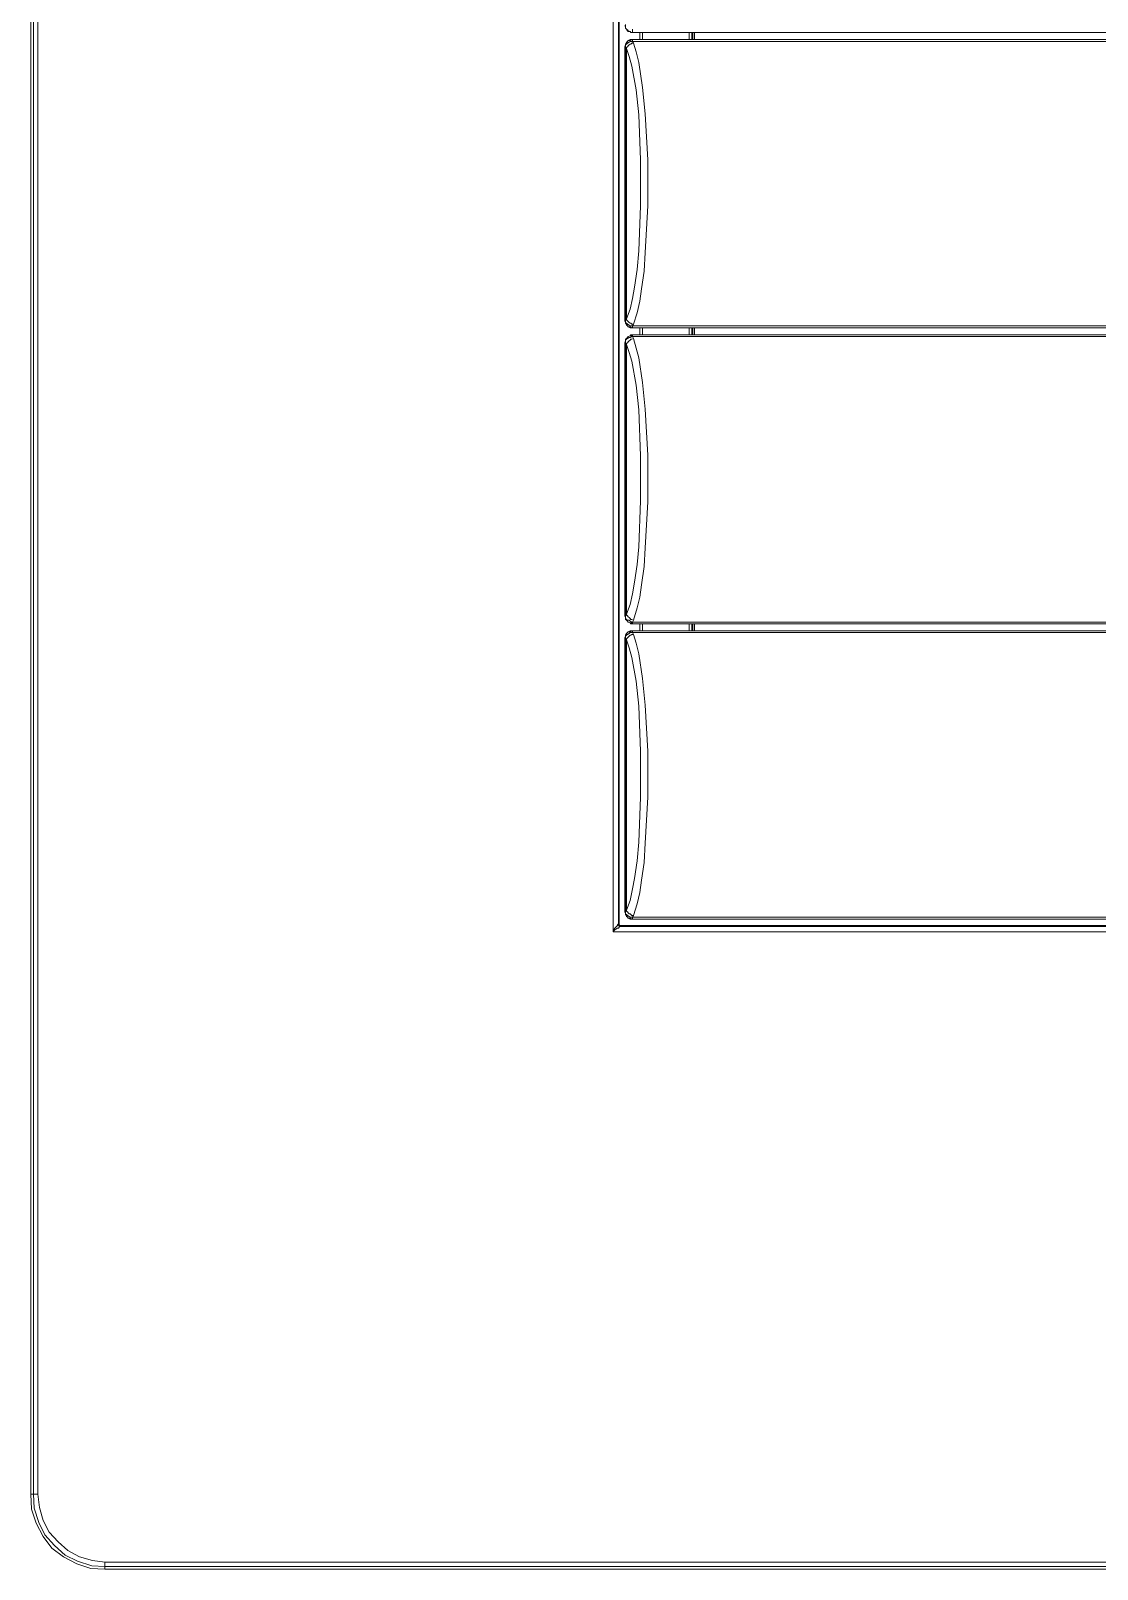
# Model space of a CAD drawing. Header units: centimetres. Extents: x -12.5 to 12.5, y -6.1 to 6.1.
# Drawn here: x -2.24 to 2.02, y -6.13 to 0.01 of the extents above; entities that cross this region are included whole.
import ezdxf

# ---------------------------------------------------------------- set-up
doc = ezdxf.new("R2010")
doc.units = ezdxf.units.CM
doc.header["$MEASUREMENT"] = 0
doc.layers.add('Camada 1', color=7, linetype='Continuous')

msp = doc.modelspace()

# ---------------------------------------------------------------- linework, layer by layer
at = {"layer": 'Camada 1', "color": 251, "lineweight": 9}
for points in [[(-2.23525, 5.81417), (-2.23525, 5.81417), (-2.23525, -5.82844), (-2.23525, -5.82844)], [(-2.22466, -5.82844), (-2.22466, -5.82844), (-2.22466, 5.81417), (-2.22466, 5.81417)], [(-2.20702, 5.81417), (-2.20702, 5.81417), (-2.20702, -5.82844), (-2.20702, -5.82844)], [(0.09045, -3.5839), (0.09045, -3.5839), (0.09045, 3.56612), (0.09045, 3.56612)], [(0.11162, 3.53789), (0.11162, 3.53789), (0.11162, -3.55214), (0.11162, -3.55214)], [(0.11516, -3.54861), (0.11516, -3.54861), (0.11516, 3.53436), (0.11516, 3.53436)], [(3.88003, 0.00522), (3.88003, 0.00522), (0.16881, 0.00522), (0.16881, 0.00522)], [(0.16881, 0.00522), (0.16881, 0.00522), (0.16881, 0.00522), (0.16881, 0.00522)], [(0.16881, 0.00522), (0.16881, 0.00522), (3.88003, 0.00522), (3.88003, 0.00522)], [(0.19703, -0.02301), (0.19703, -0.02301), (0.19703, 0.00522), (0.19703, 0.00522)], [(0.20762, 0.00522), (0.20762, 0.00522), (0.20762, -0.02301), (0.20762, -0.02301)], [(0.20762, 0.00522), (0.20762, 0.00522), (0.20762, -0.02301), (0.20762, -0.02301)], [(0.39459, -0.02301), (0.39459, -0.02301), (0.39459, 0.00522), (0.39459, 0.00522)], [(0.40517, 0.00522), (0.40517, 0.00522), (0.40517, -0.02301), (0.40517, -0.02301)], [(0.4087, -0.02301), (0.4087, -0.02301), (0.4087, 0.00522), (0.4087, 0.00522)], [(0.41575, 0.00522), (0.41575, 0.00522), (0.41575, -0.02301), (0.41575, -0.02301)], [(0.14059, -0.05123), (0.14059, -0.05123), (0.13706, -0.05123), (0.13706, -0.05123)], [(0.13706, -0.05123), (0.13706, -0.05123), (0.13706, -1.14484), (0.13706, -1.14484)], [(0.14412, -0.05828), (0.14412, -0.05828), (0.14059, -0.05123), (0.14059, -0.05123)], [(0.14059, -0.05123), (0.14059, -0.05123), (0.14059, -0.05123), (0.14059, -0.05123)], [(0.14059, -1.14484), (0.14059, -1.14484), (0.14059, -0.05123), (0.14059, -0.05123)], [(0.14412, -0.05828), (0.14412, -0.05828), (0.14412, -1.13778), (0.14412, -1.13778)], [(0.16881, -0.02301), (0.16881, -0.02301), (3.88003, -0.02301), (3.88003, -0.02301)], [(0.16881, -0.02301), (0.16881, -0.02301), (0.16881, -0.02301), (0.16881, -0.02301)], [(0.16881, -0.02301), (0.16881, -0.02301), (0.16881, -0.02301), (0.16881, -0.02301)], [(3.88003, -0.02301), (3.88003, -0.02301), (0.16881, -0.02301), (0.16881, -0.02301)], [(0.16881, -0.03006), (0.16881, -0.03006), (0.17234, -0.03712), (0.17234, -0.03712)], [(3.88003, -0.03006), (3.88003, -0.03006), (0.16881, -0.03006), (0.16881, -0.03006)], [(0.13706, -1.14484), (0.13706, -1.14484), (0.14059, -1.14484), (0.14059, -1.14484)], [(0.14059, -1.14484), (0.14059, -1.14484), (0.14412, -1.13778), (0.14412, -1.13778)], [(0.14059, -1.14484), (0.14059, -1.14484), (0.14059, -1.14484), (0.14059, -1.14484)], [(0.17234, -1.15895), (0.17234, -1.15895), (0.16881, -1.16601), (0.16881, -1.16601)], [(0.16881, -1.16601), (0.16881, -1.16601), (3.88003, -1.16601), (3.88003, -1.16601)], [(3.88003, -1.17306), (3.88003, -1.17306), (0.16881, -1.17306), (0.16881, -1.17306)], [(0.16881, -1.17306), (0.16881, -1.17306), (0.16881, -1.17306), (0.16881, -1.17306)], [(0.16881, -1.17306), (0.16881, -1.17306), (3.88003, -1.17306), (3.88003, -1.17306)], [(0.16881, -1.17306), (0.16881, -1.17306), (0.16881, -1.17306), (0.16881, -1.17306)], [(0.16881, -1.20129), (0.16881, -1.20129), (3.88003, -1.20129), (3.88003, -1.20129)], [(0.16881, -1.20129), (0.16881, -1.20129), (0.16881, -1.20129), (0.16881, -1.20129)], [(0.16881, -1.20129), (0.16881, -1.20129), (0.16881, -1.20129), (0.16881, -1.20129)], [(3.88003, -1.20129), (3.88003, -1.20129), (0.16881, -1.20129), (0.16881, -1.20129)], [(0.16881, -1.20834), (0.16881, -1.20834), (0.17234, -1.2154), (0.17234, -1.2154)], [(3.88003, -1.20834), (3.88003, -1.20834), (0.16881, -1.20834), (0.16881, -1.20834)], [(0.19703, -1.20129), (0.19703, -1.20129), (0.19703, -1.17306), (0.19703, -1.17306)], [(0.20762, -1.17306), (0.20762, -1.17306), (0.20762, -1.20129), (0.20762, -1.20129)], [(0.20762, -1.17306), (0.20762, -1.17306), (0.20762, -1.20129), (0.20762, -1.20129)], [(0.39459, -1.20129), (0.39459, -1.20129), (0.39459, -1.17306), (0.39459, -1.17306)], [(0.40517, -1.17306), (0.40517, -1.17306), (0.40517, -1.20129), (0.40517, -1.20129)], [(0.4087, -1.20129), (0.4087, -1.20129), (0.4087, -1.17306), (0.4087, -1.17306)], [(0.41575, -1.17306), (0.41575, -1.17306), (0.41575, -1.20129), (0.41575, -1.20129)], [(0.14059, -1.23304), (0.14059, -1.23304), (0.13706, -1.23304), (0.13706, -1.23304)], [(0.13706, -1.23304), (0.13706, -1.23304), (0.13706, -2.32312), (0.13706, -2.32312)], [(0.14412, -1.24009), (0.14412, -1.24009), (0.14059, -1.23304), (0.14059, -1.23304)], [(0.14059, -1.23304), (0.14059, -1.23304), (0.14059, -1.23304), (0.14059, -1.23304)], [(0.14059, -2.32312), (0.14059, -2.32312), (0.14059, -1.23304), (0.14059, -1.23304)], [(0.14412, -1.24009), (0.14412, -1.24009), (0.14412, -2.31606), (0.14412, -2.31606)], [(0.13706, -2.32312), (0.13706, -2.32312), (0.14059, -2.32312), (0.14059, -2.32312)], [(0.14059, -2.32312), (0.14059, -2.32312), (0.14412, -2.31606), (0.14412, -2.31606)], [(0.14059, -2.32312), (0.14059, -2.32312), (0.14059, -2.32312), (0.14059, -2.32312)], [(0.17234, -2.34076), (0.17234, -2.34076), (0.16881, -2.34781), (0.16881, -2.34781)], [(0.16881, -2.34781), (0.16881, -2.34781), (3.88003, -2.34781), (3.88003, -2.34781)], [(3.88003, -2.35487), (3.88003, -2.35487), (0.16881, -2.35487), (0.16881, -2.35487)], [(0.16881, -2.35487), (0.16881, -2.35487), (0.16881, -2.35487), (0.16881, -2.35487)], [(0.16881, -2.35487), (0.16881, -2.35487), (3.88003, -2.35487), (3.88003, -2.35487)], [(0.16881, -2.35487), (0.16881, -2.35487), (0.16881, -2.35487), (0.16881, -2.35487)], [(0.16881, -2.38309), (0.16881, -2.38309), (3.88003, -2.38309), (3.88003, -2.38309)], [(0.16881, -2.38309), (0.16881, -2.38309), (0.16881, -2.38309), (0.16881, -2.38309)], [(0.16881, -2.38309), (0.16881, -2.38309), (0.16881, -2.38309), (0.16881, -2.38309)], [(3.88003, -2.38309), (3.88003, -2.38309), (0.16881, -2.38309), (0.16881, -2.38309)], [(0.16881, -2.39015), (0.16881, -2.39015), (0.17234, -2.3972), (0.17234, -2.3972)], [(3.88003, -2.39015), (3.88003, -2.39015), (0.16881, -2.39015), (0.16881, -2.39015)], [(0.19703, -2.38309), (0.19703, -2.38309), (0.19703, -2.35487), (0.19703, -2.35487)], [(0.20762, -2.35487), (0.20762, -2.35487), (0.20762, -2.38309), (0.20762, -2.38309)], [(0.20762, -2.35487), (0.20762, -2.35487), (0.20762, -2.38309), (0.20762, -2.38309)], [(0.39459, -2.38309), (0.39459, -2.38309), (0.39459, -2.35487), (0.39459, -2.35487)], [(0.40517, -2.35487), (0.40517, -2.35487), (0.40517, -2.38309), (0.40517, -2.38309)], [(0.4087, -2.38309), (0.4087, -2.38309), (0.4087, -2.35487), (0.4087, -2.35487)], [(0.41575, -2.35487), (0.41575, -2.35487), (0.41575, -2.38309), (0.41575, -2.38309)], [(0.14059, -2.41131), (0.14059, -2.41131), (0.13706, -2.41131), (0.13706, -2.41131)], [(0.13706, -2.41131), (0.13706, -2.41131), (0.13706, -3.50492), (0.13706, -3.50492)], [(0.14412, -2.41837), (0.14412, -2.41837), (0.14059, -2.41131), (0.14059, -2.41131)], [(0.14059, -2.41131), (0.14059, -2.41131), (0.14059, -2.41131), (0.14059, -2.41131)], [(0.14059, -3.50492), (0.14059, -3.50492), (0.14059, -2.41131), (0.14059, -2.41131)], [(0.14412, -2.41837), (0.14412, -2.41837), (0.14412, -3.49787), (0.14412, -3.49787)], [(0.14059, -3.50492), (0.14059, -3.50492), (0.14412, -3.49787), (0.14412, -3.49787)], [(0.11162, -3.55214), (0.11162, -3.55214), (0.11516, -3.54861), (0.11516, -3.54861)], [(0.12221, -3.55921), (0.12221, -3.55921), (0.12221, -3.56273), (0.12221, -3.56273)], [(3.92662, -3.55921), (3.92662, -3.55921), (0.12221, -3.55921), (0.12221, -3.55921)], [(0.13706, -3.50492), (0.13706, -3.50492), (0.14059, -3.50492), (0.14059, -3.50492)], [(0.14059, -3.50492), (0.14059, -3.50492), (0.14059, -3.50492), (0.14059, -3.50492)], [(0.17234, -3.51903), (0.17234, -3.51903), (0.16881, -3.52608), (0.16881, -3.52608)], [(0.16881, -3.52608), (0.16881, -3.52608), (3.88003, -3.52608), (3.88003, -3.52608)], [(3.88003, -3.53314), (3.88003, -3.53314), (0.16881, -3.53314), (0.16881, -3.53314)], [(0.16881, -3.53314), (0.16881, -3.53314), (0.16881, -3.53314), (0.16881, -3.53314)], [(0.16881, -3.53314), (0.16881, -3.53314), (3.88003, -3.53314), (3.88003, -3.53314)], [(0.16881, -3.53314), (0.16881, -3.53314), (0.16881, -3.53314), (0.16881, -3.53314)], [(3.95838, -3.5839), (3.95838, -3.5839), (0.09045, -3.5839), (0.09045, -3.5839)], [(0.12221, -3.56273), (0.12221, -3.56273), (3.92662, -3.56273), (3.92662, -3.56273)], [(-2.22466, -5.82844), (-2.22466, -5.82844), (-2.23525, -5.82844), (-2.23525, -5.82844)], [(-1.9388, -6.10018), (-1.9388, -6.10018), (5.98411, -6.10018), (5.98411, -6.10018)], [(5.98411, -6.11783), (5.98411, -6.11783), (-1.9388, -6.11783), (-1.9388, -6.11783)], [(-1.9388, -6.11783), (-1.9388, -6.11783), (-1.9388, -6.12841), (-1.9388, -6.12841)], [(-1.9388, -6.12841), (-1.9388, -6.12841), (5.98411, -6.12841), (5.98411, -6.12841)]]:
    msp.add_open_spline(points, degree=3, dxfattribs=at)
for points, knots in [([(0.16881, 0.00522), (0.16881, 0.00522), (0.16176, 0.00522), (0.16176, 0.00522), (0.16176, 0.00522), (0.15823, 0.00874), (0.15823, 0.00874), (0.15823, 0.00874), (0.15117, 0.00874), (0.15117, 0.00874), (0.15117, 0.00874), (0.14764, 0.01227), (0.14764, 0.01227), (0.14764, 0.01227), (0.14412, 0.01933), (0.14412, 0.01933), (0.14412, 0.01933), (0.14059, 0.02285), (0.14059, 0.02285), (0.14059, 0.02285), (0.14059, 0.02991), (0.14059, 0.02991), (0.14059, 0.02991), (0.13706, 0.03344), (0.13706, 0.03344)], [0, 0, 0, 0, 0.125, 0.125, 0.125, 0.25, 0.25, 0.25, 0.375, 0.375, 0.375, 0.5, 0.5, 0.5, 0.625, 0.625, 0.625, 0.75, 0.75, 0.75, 0.875, 0.875, 0.875, 1, 1, 1, 1]), ([(0.16881, 0.00522), (0.16881, 0.00522), (0.16176, 0.00522), (0.16176, 0.00522), (0.16176, 0.00522), (0.15823, 0.00874), (0.15823, 0.00874), (0.15823, 0.00874), (0.15117, 0.01227), (0.15117, 0.01227), (0.15117, 0.01227), (0.14764, 0.0158), (0.14764, 0.0158), (0.14764, 0.0158), (0.14412, 0.01933), (0.14412, 0.01933), (0.14412, 0.01933), (0.14059, 0.02285), (0.14059, 0.02285), (0.14059, 0.02285), (0.14059, 0.02991), (0.14059, 0.02991), (0.14059, 0.02991), (0.14059, 0.03697), (0.14059, 0.03697)], [0, 0, 0, 0, 0.125, 0.125, 0.125, 0.25, 0.25, 0.25, 0.375, 0.375, 0.375, 0.5, 0.5, 0.5, 0.625, 0.625, 0.625, 0.75, 0.75, 0.75, 0.875, 0.875, 0.875, 1, 1, 1, 1]), ([(0.16881, 0.01933), (0.16881, 0.01933), (0.16881, 0.0158), (0.16881, 0.0158), (0.16881, 0.0158), (0.16881, 0.01227), (0.16881, 0.01227), (0.16881, 0.01227), (0.16881, 0.00874), (0.16881, 0.00874), (0.16881, 0.00874), (0.16881, 0.00522), (0.16881, 0.00522)], [0, 0, 0, 0, 0.25, 0.25, 0.25, 0.5, 0.5, 0.5, 0.75, 0.75, 0.75, 1, 1, 1, 1]), ([(0.16881, -0.02301), (0.16881, -0.02301), (0.16176, -0.02301), (0.16176, -0.02301), (0.16176, -0.02301), (0.15823, -0.02301), (0.15823, -0.02301), (0.15823, -0.02301), (0.15117, -0.02654), (0.15117, -0.02654), (0.15117, -0.02654), (0.14764, -0.03006), (0.14764, -0.03006), (0.14764, -0.03006), (0.14412, -0.03359), (0.14412, -0.03359), (0.14412, -0.03359), (0.14059, -0.04065), (0.14059, -0.04065), (0.14059, -0.04065), (0.14059, -0.04417), (0.14059, -0.04417), (0.14059, -0.04417), (0.13706, -0.05123), (0.13706, -0.05123)], [0, 0, 0, 0, 0.125, 0.125, 0.125, 0.25, 0.25, 0.25, 0.375, 0.375, 0.375, 0.5, 0.5, 0.5, 0.625, 0.625, 0.625, 0.75, 0.75, 0.75, 0.875, 0.875, 0.875, 1, 1, 1, 1]), ([(0.16881, -0.02301), (0.16881, -0.02301), (0.16528, -0.02301), (0.16528, -0.02301), (0.16528, -0.02301), (0.15823, -0.02654), (0.15823, -0.02654), (0.15823, -0.02654), (0.15117, -0.02654), (0.15117, -0.02654), (0.15117, -0.02654), (0.14764, -0.03006), (0.14764, -0.03006), (0.14764, -0.03006), (0.14412, -0.03712), (0.14412, -0.03712), (0.14412, -0.03712), (0.14059, -0.04065), (0.14059, -0.04065), (0.14059, -0.04065), (0.14059, -0.0477), (0.14059, -0.0477), (0.14059, -0.0477), (0.14059, -0.05123), (0.14059, -0.05123)], [0, 0, 0, 0, 0.125, 0.125, 0.125, 0.25, 0.25, 0.25, 0.375, 0.375, 0.375, 0.5, 0.5, 0.5, 0.625, 0.625, 0.625, 0.75, 0.75, 0.75, 0.875, 0.875, 0.875, 1, 1, 1, 1]), ([(0.16881, -0.02301), (0.16881, -0.02301), (0.16176, -0.02301), (0.16176, -0.02301), (0.16176, -0.02301), (0.15823, -0.02654), (0.15823, -0.02654), (0.15823, -0.02654), (0.15117, -0.02654), (0.15117, -0.02654), (0.15117, -0.02654), (0.14764, -0.03006), (0.14764, -0.03006), (0.14764, -0.03006), (0.14412, -0.03712), (0.14412, -0.03712), (0.14412, -0.03712), (0.14059, -0.04065), (0.14059, -0.04065), (0.14059, -0.04065), (0.14059, -0.0477), (0.14059, -0.0477), (0.14059, -0.0477), (0.14059, -0.05123), (0.14059, -0.05123)], [0, 0, 0, 0, 0.125, 0.125, 0.125, 0.25, 0.25, 0.25, 0.375, 0.375, 0.375, 0.5, 0.5, 0.5, 0.625, 0.625, 0.625, 0.75, 0.75, 0.75, 0.875, 0.875, 0.875, 1, 1, 1, 1]), ([(0.16881, -0.03006), (0.16881, -0.03006), (0.16528, -0.03006), (0.16528, -0.03006), (0.16528, -0.03006), (0.15823, -0.03006), (0.15823, -0.03006), (0.15823, -0.03006), (0.1547, -0.03359), (0.1547, -0.03359), (0.1547, -0.03359), (0.14764, -0.03712), (0.14764, -0.03712), (0.14764, -0.03712), (0.14412, -0.04065), (0.14412, -0.04065), (0.14412, -0.04065), (0.14059, -0.04417), (0.14059, -0.04417), (0.14059, -0.04417), (0.14059, -0.0477), (0.14059, -0.0477), (0.14059, -0.0477), (0.14059, -0.05123), (0.14059, -0.05123)], [0, 0, 0, 0, 0.125, 0.125, 0.125, 0.25, 0.25, 0.25, 0.375, 0.375, 0.375, 0.5, 0.5, 0.5, 0.625, 0.625, 0.625, 0.75, 0.75, 0.75, 0.875, 0.875, 0.875, 1, 1, 1, 1]), ([(0.17234, -0.03712), (0.17234, -0.03712), (0.16528, -0.03712), (0.16528, -0.03712), (0.16528, -0.03712), (0.16176, -0.04065), (0.16176, -0.04065), (0.16176, -0.04065), (0.15823, -0.04065), (0.15823, -0.04065), (0.15823, -0.04065), (0.1547, -0.04417), (0.1547, -0.04417), (0.1547, -0.04417), (0.15117, -0.0477), (0.15117, -0.0477), (0.15117, -0.0477), (0.14764, -0.05123), (0.14764, -0.05123), (0.14764, -0.05123), (0.14412, -0.05476), (0.14412, -0.05476), (0.14412, -0.05476), (0.14412, -0.05828), (0.14412, -0.05828)], [0, 0, 0, 0, 0.125, 0.125, 0.125, 0.25, 0.25, 0.25, 0.375, 0.375, 0.375, 0.5, 0.5, 0.5, 0.625, 0.625, 0.625, 0.75, 0.75, 0.75, 0.875, 0.875, 0.875, 1, 1, 1, 1]), ([(0.14412, -1.13778), (0.14412, -1.13778), (0.15823, -1.09898), (0.15823, -1.09898), (0.15823, -1.09898), (0.16881, -1.05665), (0.16881, -1.05665), (0.16881, -1.05665), (0.17587, -1.01078), (0.17587, -1.01078), (0.17587, -1.01078), (0.18645, -0.94023), (0.18645, -0.94023), (0.18645, -0.94023), (0.1935, -0.86615), (0.1935, -0.86615), (0.1935, -0.86615), (0.20056, -0.68623), (0.20056, -0.68623), (0.20056, -0.68623), (0.20056, -0.50279), (0.20056, -0.50279), (0.20056, -0.50279), (0.1935, -0.32287), (0.1935, -0.32287), (0.1935, -0.32287), (0.18292, -0.22409), (0.18292, -0.22409), (0.18292, -0.22409), (0.16528, -0.12884), (0.16528, -0.12884), (0.16528, -0.12884), (0.1547, -0.09004), (0.1547, -0.09004), (0.1547, -0.09004), (0.14412, -0.05828), (0.14412, -0.05828)], [0, 0, 0, 0, 0.0833333, 0.0833333, 0.0833333, 0.1666667, 0.1666667, 0.1666667, 0.25, 0.25, 0.25, 0.3333333, 0.3333333, 0.3333333, 0.4166667, 0.4166667, 0.4166667, 0.5, 0.5, 0.5, 0.5833333, 0.5833333, 0.5833333, 0.6666667, 0.6666667, 0.6666667, 0.75, 0.75, 0.75, 0.8333333, 0.8333333, 0.8333333, 0.9166667, 0.9166667, 0.9166667, 1, 1, 1, 1]), ([(0.16881, -0.02301), (0.16881, -0.02301), (0.16881, -0.02301), (0.16881, -0.02301), (0.16881, -0.02301), (0.16881, -0.02654), (0.16881, -0.02654), (0.16881, -0.02654), (0.16881, -0.03006), (0.16881, -0.03006)], [0, 0, 0, 0, 0.3333333, 0.3333333, 0.3333333, 0.6666667, 0.6666667, 0.6666667, 1, 1, 1, 1]), ([(0.17234, -0.03712), (0.17234, -0.03712), (0.18292, -0.0724), (0.18292, -0.0724), (0.18292, -0.0724), (0.1935, -0.11473), (0.1935, -0.11473), (0.1935, -0.11473), (0.20762, -0.21351), (0.20762, -0.21351), (0.20762, -0.21351), (0.2182, -0.31934), (0.2182, -0.31934), (0.2182, -0.31934), (0.22878, -0.50279), (0.22878, -0.50279), (0.22878, -0.50279), (0.22878, -0.68623), (0.22878, -0.68623), (0.22878, -0.68623), (0.2182, -0.8732), (0.2182, -0.8732), (0.2182, -0.8732), (0.21467, -0.94728), (0.21467, -0.94728), (0.21467, -0.94728), (0.20409, -1.01784), (0.20409, -1.01784), (0.20409, -1.01784), (0.19703, -1.06723), (0.19703, -1.06723), (0.19703, -1.06723), (0.18645, -1.11309), (0.18645, -1.11309), (0.18645, -1.11309), (0.17234, -1.15895), (0.17234, -1.15895)], [0, 0, 0, 0, 0.0833333, 0.0833333, 0.0833333, 0.1666667, 0.1666667, 0.1666667, 0.25, 0.25, 0.25, 0.3333333, 0.3333333, 0.3333333, 0.4166667, 0.4166667, 0.4166667, 0.5, 0.5, 0.5, 0.5833333, 0.5833333, 0.5833333, 0.6666667, 0.6666667, 0.6666667, 0.75, 0.75, 0.75, 0.8333333, 0.8333333, 0.8333333, 0.9166667, 0.9166667, 0.9166667, 1, 1, 1, 1]), ([(0.13706, -1.14484), (0.13706, -1.14484), (0.14059, -1.1519), (0.14059, -1.1519), (0.14059, -1.1519), (0.14059, -1.15542), (0.14059, -1.15542), (0.14059, -1.15542), (0.14412, -1.16248), (0.14412, -1.16248), (0.14412, -1.16248), (0.14764, -1.16601), (0.14764, -1.16601), (0.14764, -1.16601), (0.15117, -1.16953), (0.15117, -1.16953), (0.15117, -1.16953), (0.15823, -1.17306), (0.15823, -1.17306), (0.15823, -1.17306), (0.16176, -1.17306), (0.16176, -1.17306), (0.16176, -1.17306), (0.16881, -1.17306), (0.16881, -1.17306)], [0, 0, 0, 0, 0.125, 0.125, 0.125, 0.25, 0.25, 0.25, 0.375, 0.375, 0.375, 0.5, 0.5, 0.5, 0.625, 0.625, 0.625, 0.75, 0.75, 0.75, 0.875, 0.875, 0.875, 1, 1, 1, 1]), ([(0.16881, -1.16601), (0.16881, -1.16601), (0.16528, -1.16601), (0.16528, -1.16601), (0.16528, -1.16601), (0.15823, -1.16601), (0.15823, -1.16601), (0.15823, -1.16601), (0.1547, -1.16248), (0.1547, -1.16248), (0.1547, -1.16248), (0.14764, -1.15895), (0.14764, -1.15895), (0.14764, -1.15895), (0.14412, -1.15542), (0.14412, -1.15542), (0.14412, -1.15542), (0.14059, -1.1519), (0.14059, -1.1519), (0.14059, -1.1519), (0.14059, -1.14837), (0.14059, -1.14837), (0.14059, -1.14837), (0.14059, -1.14484), (0.14059, -1.14484)], [0, 0, 0, 0, 0.125, 0.125, 0.125, 0.25, 0.25, 0.25, 0.375, 0.375, 0.375, 0.5, 0.5, 0.5, 0.625, 0.625, 0.625, 0.75, 0.75, 0.75, 0.875, 0.875, 0.875, 1, 1, 1, 1]), ([(0.16881, -1.17306), (0.16881, -1.17306), (0.16528, -1.17306), (0.16528, -1.17306), (0.16528, -1.17306), (0.15823, -1.16953), (0.15823, -1.16953), (0.15823, -1.16953), (0.15117, -1.16953), (0.15117, -1.16953), (0.15117, -1.16953), (0.14764, -1.16601), (0.14764, -1.16601), (0.14764, -1.16601), (0.14412, -1.15895), (0.14412, -1.15895), (0.14412, -1.15895), (0.14059, -1.15542), (0.14059, -1.15542), (0.14059, -1.15542), (0.14059, -1.14837), (0.14059, -1.14837), (0.14059, -1.14837), (0.14059, -1.14484), (0.14059, -1.14484)], [0, 0, 0, 0, 0.125, 0.125, 0.125, 0.25, 0.25, 0.25, 0.375, 0.375, 0.375, 0.5, 0.5, 0.5, 0.625, 0.625, 0.625, 0.75, 0.75, 0.75, 0.875, 0.875, 0.875, 1, 1, 1, 1]), ([(0.16881, -1.17306), (0.16881, -1.17306), (0.16176, -1.17306), (0.16176, -1.17306), (0.16176, -1.17306), (0.15823, -1.16953), (0.15823, -1.16953), (0.15823, -1.16953), (0.15117, -1.16953), (0.15117, -1.16953), (0.15117, -1.16953), (0.14764, -1.16601), (0.14764, -1.16601), (0.14764, -1.16601), (0.14412, -1.15895), (0.14412, -1.15895), (0.14412, -1.15895), (0.14059, -1.15542), (0.14059, -1.15542), (0.14059, -1.15542), (0.14059, -1.14837), (0.14059, -1.14837), (0.14059, -1.14837), (0.14059, -1.14484), (0.14059, -1.14484)], [0, 0, 0, 0, 0.125, 0.125, 0.125, 0.25, 0.25, 0.25, 0.375, 0.375, 0.375, 0.5, 0.5, 0.5, 0.625, 0.625, 0.625, 0.75, 0.75, 0.75, 0.875, 0.875, 0.875, 1, 1, 1, 1]), ([(0.17234, -1.15895), (0.17234, -1.15895), (0.16528, -1.15895), (0.16528, -1.15895), (0.16528, -1.15895), (0.16176, -1.15542), (0.16176, -1.15542), (0.16176, -1.15542), (0.15823, -1.15542), (0.15823, -1.15542), (0.15823, -1.15542), (0.1547, -1.1519), (0.1547, -1.1519), (0.1547, -1.1519), (0.15117, -1.14837), (0.15117, -1.14837), (0.15117, -1.14837), (0.14764, -1.14484), (0.14764, -1.14484), (0.14764, -1.14484), (0.14412, -1.14131), (0.14412, -1.14131), (0.14412, -1.14131), (0.14412, -1.13778), (0.14412, -1.13778)], [0, 0, 0, 0, 0.125, 0.125, 0.125, 0.25, 0.25, 0.25, 0.375, 0.375, 0.375, 0.5, 0.5, 0.5, 0.625, 0.625, 0.625, 0.75, 0.75, 0.75, 0.875, 0.875, 0.875, 1, 1, 1, 1]), ([(0.16881, -1.16601), (0.16881, -1.16601), (0.16881, -1.16953), (0.16881, -1.16953), (0.16881, -1.16953), (0.16881, -1.17306), (0.16881, -1.17306)], [0, 0, 0, 0, 0.5, 0.5, 0.5, 1, 1, 1, 1]), ([(0.16881, -1.20129), (0.16881, -1.20129), (0.16176, -1.20129), (0.16176, -1.20129), (0.16176, -1.20129), (0.15823, -1.20481), (0.15823, -1.20481), (0.15823, -1.20481), (0.15117, -1.20834), (0.15117, -1.20834), (0.15117, -1.20834), (0.14764, -1.21187), (0.14764, -1.21187), (0.14764, -1.21187), (0.14412, -1.2154), (0.14412, -1.2154), (0.14412, -1.2154), (0.14059, -1.21892), (0.14059, -1.21892), (0.14059, -1.21892), (0.14059, -1.22598), (0.14059, -1.22598), (0.14059, -1.22598), (0.13706, -1.23304), (0.13706, -1.23304)], [0, 0, 0, 0, 0.125, 0.125, 0.125, 0.25, 0.25, 0.25, 0.375, 0.375, 0.375, 0.5, 0.5, 0.5, 0.625, 0.625, 0.625, 0.75, 0.75, 0.75, 0.875, 0.875, 0.875, 1, 1, 1, 1]), ([(0.16881, -1.20129), (0.16881, -1.20129), (0.16528, -1.20481), (0.16528, -1.20481), (0.16528, -1.20481), (0.15823, -1.20481), (0.15823, -1.20481), (0.15823, -1.20481), (0.15117, -1.20834), (0.15117, -1.20834), (0.15117, -1.20834), (0.14764, -1.21187), (0.14764, -1.21187), (0.14764, -1.21187), (0.14412, -1.2154), (0.14412, -1.2154), (0.14412, -1.2154), (0.14059, -1.22245), (0.14059, -1.22245), (0.14059, -1.22245), (0.14059, -1.22598), (0.14059, -1.22598), (0.14059, -1.22598), (0.14059, -1.23304), (0.14059, -1.23304)], [0, 0, 0, 0, 0.125, 0.125, 0.125, 0.25, 0.25, 0.25, 0.375, 0.375, 0.375, 0.5, 0.5, 0.5, 0.625, 0.625, 0.625, 0.75, 0.75, 0.75, 0.875, 0.875, 0.875, 1, 1, 1, 1]), ([(0.16881, -1.20129), (0.16881, -1.20129), (0.16176, -1.20481), (0.16176, -1.20481), (0.16176, -1.20481), (0.15823, -1.20481), (0.15823, -1.20481), (0.15823, -1.20481), (0.15117, -1.20834), (0.15117, -1.20834), (0.15117, -1.20834), (0.14764, -1.21187), (0.14764, -1.21187), (0.14764, -1.21187), (0.14412, -1.2154), (0.14412, -1.2154), (0.14412, -1.2154), (0.14059, -1.22245), (0.14059, -1.22245), (0.14059, -1.22245), (0.14059, -1.22598), (0.14059, -1.22598), (0.14059, -1.22598), (0.14059, -1.23304), (0.14059, -1.23304)], [0, 0, 0, 0, 0.125, 0.125, 0.125, 0.25, 0.25, 0.25, 0.375, 0.375, 0.375, 0.5, 0.5, 0.5, 0.625, 0.625, 0.625, 0.75, 0.75, 0.75, 0.875, 0.875, 0.875, 1, 1, 1, 1]), ([(0.16881, -1.20834), (0.16881, -1.20834), (0.16528, -1.20834), (0.16528, -1.20834), (0.16528, -1.20834), (0.15823, -1.21187), (0.15823, -1.21187), (0.15823, -1.21187), (0.1547, -1.21187), (0.1547, -1.21187), (0.1547, -1.21187), (0.14764, -1.2154), (0.14764, -1.2154), (0.14764, -1.2154), (0.14412, -1.21892), (0.14412, -1.21892), (0.14412, -1.21892), (0.14059, -1.22245), (0.14059, -1.22245), (0.14059, -1.22245), (0.14059, -1.22951), (0.14059, -1.22951), (0.14059, -1.22951), (0.14059, -1.23304), (0.14059, -1.23304)], [0, 0, 0, 0, 0.125, 0.125, 0.125, 0.25, 0.25, 0.25, 0.375, 0.375, 0.375, 0.5, 0.5, 0.5, 0.625, 0.625, 0.625, 0.75, 0.75, 0.75, 0.875, 0.875, 0.875, 1, 1, 1, 1]), ([(0.17234, -1.2154), (0.17234, -1.2154), (0.16528, -1.21892), (0.16528, -1.21892), (0.16528, -1.21892), (0.16176, -1.21892), (0.16176, -1.21892), (0.16176, -1.21892), (0.15823, -1.22245), (0.15823, -1.22245), (0.15823, -1.22245), (0.1547, -1.22598), (0.1547, -1.22598), (0.1547, -1.22598), (0.15117, -1.22951), (0.15117, -1.22951), (0.15117, -1.22951), (0.14764, -1.23304), (0.14764, -1.23304), (0.14764, -1.23304), (0.14412, -1.23656), (0.14412, -1.23656), (0.14412, -1.23656), (0.14412, -1.24009), (0.14412, -1.24009)], [0, 0, 0, 0, 0.125, 0.125, 0.125, 0.25, 0.25, 0.25, 0.375, 0.375, 0.375, 0.5, 0.5, 0.5, 0.625, 0.625, 0.625, 0.75, 0.75, 0.75, 0.875, 0.875, 0.875, 1, 1, 1, 1]), ([(0.16881, -1.20129), (0.16881, -1.20129), (0.16881, -1.20129), (0.16881, -1.20129), (0.16881, -1.20129), (0.16881, -1.20481), (0.16881, -1.20481), (0.16881, -1.20481), (0.16881, -1.20834), (0.16881, -1.20834)], [0, 0, 0, 0, 0.3333333, 0.3333333, 0.3333333, 0.6666667, 0.6666667, 0.6666667, 1, 1, 1, 1]), ([(0.17234, -1.2154), (0.17234, -1.2154), (0.18292, -1.2542), (0.18292, -1.2542), (0.18292, -1.2542), (0.1935, -1.29301), (0.1935, -1.29301), (0.1935, -1.29301), (0.20762, -1.39179), (0.20762, -1.39179), (0.20762, -1.39179), (0.2182, -1.49762), (0.2182, -1.49762), (0.2182, -1.49762), (0.22878, -1.68106), (0.22878, -1.68106), (0.22878, -1.68106), (0.22878, -1.86804), (0.22878, -1.86804), (0.22878, -1.86804), (0.2182, -2.05148), (0.2182, -2.05148), (0.2182, -2.05148), (0.21467, -2.12556), (0.21467, -2.12556), (0.21467, -2.12556), (0.20409, -2.19965), (0.20409, -2.19965), (0.20409, -2.19965), (0.19703, -2.24903), (0.19703, -2.24903), (0.19703, -2.24903), (0.18645, -2.29137), (0.18645, -2.29137), (0.18645, -2.29137), (0.17234, -2.34076), (0.17234, -2.34076)], [0, 0, 0, 0, 0.0833333, 0.0833333, 0.0833333, 0.1666667, 0.1666667, 0.1666667, 0.25, 0.25, 0.25, 0.3333333, 0.3333333, 0.3333333, 0.4166667, 0.4166667, 0.4166667, 0.5, 0.5, 0.5, 0.5833333, 0.5833333, 0.5833333, 0.6666667, 0.6666667, 0.6666667, 0.75, 0.75, 0.75, 0.8333333, 0.8333333, 0.8333333, 0.9166667, 0.9166667, 0.9166667, 1, 1, 1, 1]), ([(0.14412, -2.31606), (0.14412, -2.31606), (0.15823, -2.27726), (0.15823, -2.27726), (0.15823, -2.27726), (0.16881, -2.23492), (0.16881, -2.23492), (0.16881, -2.23492), (0.17587, -2.18906), (0.17587, -2.18906), (0.17587, -2.18906), (0.18645, -2.11851), (0.18645, -2.11851), (0.18645, -2.11851), (0.1935, -2.04795), (0.1935, -2.04795), (0.1935, -2.04795), (0.20056, -1.86451), (0.20056, -1.86451), (0.20056, -1.86451), (0.20056, -1.68459), (0.20056, -1.68459), (0.20056, -1.68459), (0.1935, -1.50115), (0.1935, -1.50115), (0.1935, -1.50115), (0.18292, -1.40237), (0.18292, -1.40237), (0.18292, -1.40237), (0.16528, -1.30712), (0.16528, -1.30712), (0.16528, -1.30712), (0.1547, -1.27184), (0.1547, -1.27184), (0.1547, -1.27184), (0.14412, -1.24009), (0.14412, -1.24009)], [0, 0, 0, 0, 0.0833333, 0.0833333, 0.0833333, 0.1666667, 0.1666667, 0.1666667, 0.25, 0.25, 0.25, 0.3333333, 0.3333333, 0.3333333, 0.4166667, 0.4166667, 0.4166667, 0.5, 0.5, 0.5, 0.5833333, 0.5833333, 0.5833333, 0.6666667, 0.6666667, 0.6666667, 0.75, 0.75, 0.75, 0.8333333, 0.8333333, 0.8333333, 0.9166667, 0.9166667, 0.9166667, 1, 1, 1, 1]), ([(0.13706, -2.32312), (0.13706, -2.32312), (0.14059, -2.33017), (0.14059, -2.33017), (0.14059, -2.33017), (0.14059, -2.33723), (0.14059, -2.33723), (0.14059, -2.33723), (0.14412, -2.34076), (0.14412, -2.34076), (0.14412, -2.34076), (0.14764, -2.34429), (0.14764, -2.34429), (0.14764, -2.34429), (0.15117, -2.34781), (0.15117, -2.34781), (0.15117, -2.34781), (0.15823, -2.35134), (0.15823, -2.35134), (0.15823, -2.35134), (0.16176, -2.35487), (0.16176, -2.35487), (0.16176, -2.35487), (0.16881, -2.35487), (0.16881, -2.35487)], [0, 0, 0, 0, 0.125, 0.125, 0.125, 0.25, 0.25, 0.25, 0.375, 0.375, 0.375, 0.5, 0.5, 0.5, 0.625, 0.625, 0.625, 0.75, 0.75, 0.75, 0.875, 0.875, 0.875, 1, 1, 1, 1]), ([(0.16881, -2.34781), (0.16881, -2.34781), (0.16528, -2.34781), (0.16528, -2.34781), (0.16528, -2.34781), (0.15823, -2.34429), (0.15823, -2.34429), (0.15823, -2.34429), (0.1547, -2.34076), (0.1547, -2.34076), (0.1547, -2.34076), (0.14764, -2.34076), (0.14764, -2.34076), (0.14764, -2.34076), (0.14412, -2.33723), (0.14412, -2.33723), (0.14412, -2.33723), (0.14059, -2.3337), (0.14059, -2.3337), (0.14059, -2.3337), (0.14059, -2.32665), (0.14059, -2.32665), (0.14059, -2.32665), (0.14059, -2.32312), (0.14059, -2.32312)], [0, 0, 0, 0, 0.125, 0.125, 0.125, 0.25, 0.25, 0.25, 0.375, 0.375, 0.375, 0.5, 0.5, 0.5, 0.625, 0.625, 0.625, 0.75, 0.75, 0.75, 0.875, 0.875, 0.875, 1, 1, 1, 1]), ([(0.16881, -2.35487), (0.16881, -2.35487), (0.16528, -2.35134), (0.16528, -2.35134), (0.16528, -2.35134), (0.15823, -2.35134), (0.15823, -2.35134), (0.15823, -2.35134), (0.15117, -2.34781), (0.15117, -2.34781), (0.15117, -2.34781), (0.14764, -2.34429), (0.14764, -2.34429), (0.14764, -2.34429), (0.14412, -2.34076), (0.14412, -2.34076), (0.14412, -2.34076), (0.14059, -2.3337), (0.14059, -2.3337), (0.14059, -2.3337), (0.14059, -2.33017), (0.14059, -2.33017), (0.14059, -2.33017), (0.14059, -2.32312), (0.14059, -2.32312)], [0, 0, 0, 0, 0.125, 0.125, 0.125, 0.25, 0.25, 0.25, 0.375, 0.375, 0.375, 0.5, 0.5, 0.5, 0.625, 0.625, 0.625, 0.75, 0.75, 0.75, 0.875, 0.875, 0.875, 1, 1, 1, 1]), ([(0.16881, -2.35487), (0.16881, -2.35487), (0.16176, -2.35134), (0.16176, -2.35134), (0.16176, -2.35134), (0.15823, -2.35134), (0.15823, -2.35134), (0.15823, -2.35134), (0.15117, -2.34781), (0.15117, -2.34781), (0.15117, -2.34781), (0.14764, -2.34429), (0.14764, -2.34429), (0.14764, -2.34429), (0.14412, -2.34076), (0.14412, -2.34076), (0.14412, -2.34076), (0.14059, -2.3337), (0.14059, -2.3337), (0.14059, -2.3337), (0.14059, -2.33017), (0.14059, -2.33017), (0.14059, -2.33017), (0.14059, -2.32312), (0.14059, -2.32312)], [0, 0, 0, 0, 0.125, 0.125, 0.125, 0.25, 0.25, 0.25, 0.375, 0.375, 0.375, 0.5, 0.5, 0.5, 0.625, 0.625, 0.625, 0.75, 0.75, 0.75, 0.875, 0.875, 0.875, 1, 1, 1, 1]), ([(0.17234, -2.34076), (0.17234, -2.34076), (0.16528, -2.33723), (0.16528, -2.33723), (0.16528, -2.33723), (0.16176, -2.33723), (0.16176, -2.33723), (0.16176, -2.33723), (0.15823, -2.3337), (0.15823, -2.3337), (0.15823, -2.3337), (0.1547, -2.33017), (0.1547, -2.33017), (0.1547, -2.33017), (0.15117, -2.32665), (0.15117, -2.32665), (0.15117, -2.32665), (0.14764, -2.32312), (0.14764, -2.32312), (0.14764, -2.32312), (0.14412, -2.31959), (0.14412, -2.31959), (0.14412, -2.31959), (0.14412, -2.31606), (0.14412, -2.31606)], [0, 0, 0, 0, 0.125, 0.125, 0.125, 0.25, 0.25, 0.25, 0.375, 0.375, 0.375, 0.5, 0.5, 0.5, 0.625, 0.625, 0.625, 0.75, 0.75, 0.75, 0.875, 0.875, 0.875, 1, 1, 1, 1]), ([(0.16881, -2.38309), (0.16881, -2.38309), (0.16176, -2.38309), (0.16176, -2.38309), (0.16176, -2.38309), (0.15823, -2.38309), (0.15823, -2.38309), (0.15823, -2.38309), (0.15117, -2.38662), (0.15117, -2.38662), (0.15117, -2.38662), (0.14764, -2.39015), (0.14764, -2.39015), (0.14764, -2.39015), (0.14412, -2.39367), (0.14412, -2.39367), (0.14412, -2.39367), (0.14059, -2.40073), (0.14059, -2.40073), (0.14059, -2.40073), (0.14059, -2.40426), (0.14059, -2.40426), (0.14059, -2.40426), (0.13706, -2.41131), (0.13706, -2.41131)], [0, 0, 0, 0, 0.125, 0.125, 0.125, 0.25, 0.25, 0.25, 0.375, 0.375, 0.375, 0.5, 0.5, 0.5, 0.625, 0.625, 0.625, 0.75, 0.75, 0.75, 0.875, 0.875, 0.875, 1, 1, 1, 1]), ([(0.16881, -2.38309), (0.16881, -2.38309), (0.16528, -2.38309), (0.16528, -2.38309), (0.16528, -2.38309), (0.15823, -2.38662), (0.15823, -2.38662), (0.15823, -2.38662), (0.15117, -2.38662), (0.15117, -2.38662), (0.15117, -2.38662), (0.14764, -2.39015), (0.14764, -2.39015), (0.14764, -2.39015), (0.14412, -2.3972), (0.14412, -2.3972), (0.14412, -2.3972), (0.14059, -2.40073), (0.14059, -2.40073), (0.14059, -2.40073), (0.14059, -2.40778), (0.14059, -2.40778), (0.14059, -2.40778), (0.14059, -2.41131), (0.14059, -2.41131)], [0, 0, 0, 0, 0.125, 0.125, 0.125, 0.25, 0.25, 0.25, 0.375, 0.375, 0.375, 0.5, 0.5, 0.5, 0.625, 0.625, 0.625, 0.75, 0.75, 0.75, 0.875, 0.875, 0.875, 1, 1, 1, 1]), ([(0.16881, -2.38309), (0.16881, -2.38309), (0.16176, -2.38309), (0.16176, -2.38309), (0.16176, -2.38309), (0.15823, -2.38662), (0.15823, -2.38662), (0.15823, -2.38662), (0.15117, -2.38662), (0.15117, -2.38662), (0.15117, -2.38662), (0.14764, -2.39015), (0.14764, -2.39015), (0.14764, -2.39015), (0.14412, -2.3972), (0.14412, -2.3972), (0.14412, -2.3972), (0.14059, -2.40073), (0.14059, -2.40073), (0.14059, -2.40073), (0.14059, -2.40778), (0.14059, -2.40778), (0.14059, -2.40778), (0.14059, -2.41131), (0.14059, -2.41131)], [0, 0, 0, 0, 0.125, 0.125, 0.125, 0.25, 0.25, 0.25, 0.375, 0.375, 0.375, 0.5, 0.5, 0.5, 0.625, 0.625, 0.625, 0.75, 0.75, 0.75, 0.875, 0.875, 0.875, 1, 1, 1, 1]), ([(0.16881, -2.39015), (0.16881, -2.39015), (0.16528, -2.39015), (0.16528, -2.39015), (0.16528, -2.39015), (0.15823, -2.39015), (0.15823, -2.39015), (0.15823, -2.39015), (0.1547, -2.39367), (0.1547, -2.39367), (0.1547, -2.39367), (0.14764, -2.3972), (0.14764, -2.3972), (0.14764, -2.3972), (0.14412, -2.40073), (0.14412, -2.40073), (0.14412, -2.40073), (0.14059, -2.40426), (0.14059, -2.40426), (0.14059, -2.40426), (0.14059, -2.40778), (0.14059, -2.40778), (0.14059, -2.40778), (0.14059, -2.41131), (0.14059, -2.41131)], [0, 0, 0, 0, 0.125, 0.125, 0.125, 0.25, 0.25, 0.25, 0.375, 0.375, 0.375, 0.5, 0.5, 0.5, 0.625, 0.625, 0.625, 0.75, 0.75, 0.75, 0.875, 0.875, 0.875, 1, 1, 1, 1]), ([(0.16881, -2.34781), (0.16881, -2.34781), (0.16881, -2.34781), (0.16881, -2.34781), (0.16881, -2.34781), (0.16881, -2.35134), (0.16881, -2.35134), (0.16881, -2.35134), (0.16881, -2.35487), (0.16881, -2.35487)], [0, 0, 0, 0, 0.3333333, 0.3333333, 0.3333333, 0.6666667, 0.6666667, 0.6666667, 1, 1, 1, 1]), ([(0.16881, -2.38309), (0.16881, -2.38309), (0.16881, -2.38309), (0.16881, -2.38309), (0.16881, -2.38309), (0.16881, -2.38662), (0.16881, -2.38662), (0.16881, -2.38662), (0.16881, -2.39015), (0.16881, -2.39015)], [0, 0, 0, 0, 0.3333333, 0.3333333, 0.3333333, 0.6666667, 0.6666667, 0.6666667, 1, 1, 1, 1]), ([(0.17234, -2.3972), (0.17234, -2.3972), (0.16528, -2.3972), (0.16528, -2.3972), (0.16528, -2.3972), (0.16176, -2.40073), (0.16176, -2.40073), (0.16176, -2.40073), (0.15823, -2.40073), (0.15823, -2.40073), (0.15823, -2.40073), (0.1547, -2.40426), (0.1547, -2.40426), (0.1547, -2.40426), (0.15117, -2.40778), (0.15117, -2.40778), (0.15117, -2.40778), (0.14764, -2.41131), (0.14764, -2.41131), (0.14764, -2.41131), (0.14412, -2.41484), (0.14412, -2.41484), (0.14412, -2.41484), (0.14412, -2.41837), (0.14412, -2.41837)], [0, 0, 0, 0, 0.125, 0.125, 0.125, 0.25, 0.25, 0.25, 0.375, 0.375, 0.375, 0.5, 0.5, 0.5, 0.625, 0.625, 0.625, 0.75, 0.75, 0.75, 0.875, 0.875, 0.875, 1, 1, 1, 1]), ([(0.14412, -3.49787), (0.14412, -3.49787), (0.15823, -3.45906), (0.15823, -3.45906), (0.15823, -3.45906), (0.16881, -3.4132), (0.16881, -3.4132), (0.16881, -3.4132), (0.17587, -3.37087), (0.17587, -3.37087), (0.17587, -3.37087), (0.18645, -3.30031), (0.18645, -3.30031), (0.18645, -3.30031), (0.1935, -3.22623), (0.1935, -3.22623), (0.1935, -3.22623), (0.20056, -3.04631), (0.20056, -3.04631), (0.20056, -3.04631), (0.20056, -2.86287), (0.20056, -2.86287), (0.20056, -2.86287), (0.1935, -2.68295), (0.1935, -2.68295), (0.1935, -2.68295), (0.18292, -2.58417), (0.18292, -2.58417), (0.18292, -2.58417), (0.16528, -2.48892), (0.16528, -2.48892), (0.16528, -2.48892), (0.1547, -2.45012), (0.1547, -2.45012), (0.1547, -2.45012), (0.14412, -2.41837), (0.14412, -2.41837)], [0, 0, 0, 0, 0.0833333, 0.0833333, 0.0833333, 0.1666667, 0.1666667, 0.1666667, 0.25, 0.25, 0.25, 0.3333333, 0.3333333, 0.3333333, 0.4166667, 0.4166667, 0.4166667, 0.5, 0.5, 0.5, 0.5833333, 0.5833333, 0.5833333, 0.6666667, 0.6666667, 0.6666667, 0.75, 0.75, 0.75, 0.8333333, 0.8333333, 0.8333333, 0.9166667, 0.9166667, 0.9166667, 1, 1, 1, 1]), ([(0.17234, -2.3972), (0.17234, -2.3972), (0.18292, -2.43248), (0.18292, -2.43248), (0.18292, -2.43248), (0.1935, -2.47481), (0.1935, -2.47481), (0.1935, -2.47481), (0.20762, -2.57359), (0.20762, -2.57359), (0.20762, -2.57359), (0.2182, -2.67942), (0.2182, -2.67942), (0.2182, -2.67942), (0.22878, -2.86287), (0.22878, -2.86287), (0.22878, -2.86287), (0.22878, -3.04631), (0.22878, -3.04631), (0.22878, -3.04631), (0.2182, -3.22976), (0.2182, -3.22976), (0.2182, -3.22976), (0.21467, -3.30737), (0.21467, -3.30737), (0.21467, -3.30737), (0.20409, -3.37792), (0.20409, -3.37792), (0.20409, -3.37792), (0.19703, -3.42731), (0.19703, -3.42731), (0.19703, -3.42731), (0.18645, -3.47317), (0.18645, -3.47317), (0.18645, -3.47317), (0.17234, -3.51903), (0.17234, -3.51903)], [0, 0, 0, 0, 0.0833333, 0.0833333, 0.0833333, 0.1666667, 0.1666667, 0.1666667, 0.25, 0.25, 0.25, 0.3333333, 0.3333333, 0.3333333, 0.4166667, 0.4166667, 0.4166667, 0.5, 0.5, 0.5, 0.5833333, 0.5833333, 0.5833333, 0.6666667, 0.6666667, 0.6666667, 0.75, 0.75, 0.75, 0.8333333, 0.8333333, 0.8333333, 0.9166667, 0.9166667, 0.9166667, 1, 1, 1, 1]), ([(0.17234, -3.51903), (0.17234, -3.51903), (0.16528, -3.51903), (0.16528, -3.51903), (0.16528, -3.51903), (0.16176, -3.51551), (0.16176, -3.51551), (0.16176, -3.51551), (0.15823, -3.51198), (0.15823, -3.51198), (0.15823, -3.51198), (0.1547, -3.51198), (0.1547, -3.51198), (0.1547, -3.51198), (0.15117, -3.50845), (0.15117, -3.50845), (0.15117, -3.50845), (0.14764, -3.50492), (0.14764, -3.50492), (0.14764, -3.50492), (0.14412, -3.5014), (0.14412, -3.5014), (0.14412, -3.5014), (0.14412, -3.49787), (0.14412, -3.49787)], [0, 0, 0, 0, 0.125, 0.125, 0.125, 0.25, 0.25, 0.25, 0.375, 0.375, 0.375, 0.5, 0.5, 0.5, 0.625, 0.625, 0.625, 0.75, 0.75, 0.75, 0.875, 0.875, 0.875, 1, 1, 1, 1]), ([(0.09045, -3.5839), (0.09045, -3.5839), (0.09398, -3.57684), (0.09398, -3.57684), (0.09398, -3.57684), (0.09751, -3.56979), (0.09751, -3.56979), (0.09751, -3.56979), (0.10104, -3.56626), (0.10104, -3.56626), (0.10104, -3.56626), (0.10456, -3.56273), (0.10456, -3.56273), (0.10456, -3.56273), (0.10809, -3.55921), (0.10809, -3.55921), (0.10809, -3.55921), (0.10809, -3.55567), (0.10809, -3.55567), (0.10809, -3.55567), (0.11162, -3.55214), (0.11162, -3.55214)], [0, 0, 0, 0, 0.1428571, 0.1428571, 0.1428571, 0.2857143, 0.2857143, 0.2857143, 0.4285714, 0.4285714, 0.4285714, 0.5714286, 0.5714286, 0.5714286, 0.7142857, 0.7142857, 0.7142857, 0.8571429, 0.8571429, 0.8571429, 1, 1, 1, 1]), ([(0.11162, -3.55214), (0.11162, -3.55214), (0.11162, -3.55567), (0.11162, -3.55567), (0.11162, -3.55567), (0.11162, -3.55921), (0.11162, -3.55921), (0.11162, -3.55921), (0.11516, -3.55921), (0.11516, -3.55921), (0.11516, -3.55921), (0.11516, -3.56273), (0.11516, -3.56273), (0.11516, -3.56273), (0.11868, -3.56273), (0.11868, -3.56273), (0.11868, -3.56273), (0.12221, -3.56273), (0.12221, -3.56273)], [0, 0, 0, 0, 0.1666667, 0.1666667, 0.1666667, 0.3333333, 0.3333333, 0.3333333, 0.5, 0.5, 0.5, 0.6666667, 0.6666667, 0.6666667, 0.8333333, 0.8333333, 0.8333333, 1, 1, 1, 1]), ([(0.11516, -3.54861), (0.11516, -3.54861), (0.11516, -3.55214), (0.11516, -3.55214), (0.11516, -3.55214), (0.11516, -3.55567), (0.11516, -3.55567), (0.11516, -3.55567), (0.11868, -3.55921), (0.11868, -3.55921), (0.11868, -3.55921), (0.12221, -3.55921), (0.12221, -3.55921)], [0, 0, 0, 0, 0.25, 0.25, 0.25, 0.5, 0.5, 0.5, 0.75, 0.75, 0.75, 1, 1, 1, 1]), ([(0.13706, -3.50492), (0.13706, -3.50492), (0.14059, -3.50845), (0.14059, -3.50845), (0.14059, -3.50845), (0.14059, -3.51551), (0.14059, -3.51551), (0.14059, -3.51551), (0.14412, -3.52256), (0.14412, -3.52256), (0.14412, -3.52256), (0.14764, -3.52608), (0.14764, -3.52608), (0.14764, -3.52608), (0.15117, -3.52961), (0.15117, -3.52961), (0.15117, -3.52961), (0.15823, -3.53314), (0.15823, -3.53314), (0.15823, -3.53314), (0.16176, -3.53314), (0.16176, -3.53314), (0.16176, -3.53314), (0.16881, -3.53314), (0.16881, -3.53314)], [0, 0, 0, 0, 0.125, 0.125, 0.125, 0.25, 0.25, 0.25, 0.375, 0.375, 0.375, 0.5, 0.5, 0.5, 0.625, 0.625, 0.625, 0.75, 0.75, 0.75, 0.875, 0.875, 0.875, 1, 1, 1, 1]), ([(0.16881, -3.52608), (0.16881, -3.52608), (0.16528, -3.52608), (0.16528, -3.52608), (0.16528, -3.52608), (0.15823, -3.52608), (0.15823, -3.52608), (0.15823, -3.52608), (0.1547, -3.52256), (0.1547, -3.52256), (0.1547, -3.52256), (0.14764, -3.51903), (0.14764, -3.51903), (0.14764, -3.51903), (0.14412, -3.51551), (0.14412, -3.51551), (0.14412, -3.51551), (0.14059, -3.51198), (0.14059, -3.51198), (0.14059, -3.51198), (0.14059, -3.50845), (0.14059, -3.50845), (0.14059, -3.50845), (0.14059, -3.50492), (0.14059, -3.50492)], [0, 0, 0, 0, 0.125, 0.125, 0.125, 0.25, 0.25, 0.25, 0.375, 0.375, 0.375, 0.5, 0.5, 0.5, 0.625, 0.625, 0.625, 0.75, 0.75, 0.75, 0.875, 0.875, 0.875, 1, 1, 1, 1]), ([(0.16881, -3.53314), (0.16881, -3.53314), (0.16528, -3.53314), (0.16528, -3.53314), (0.16528, -3.53314), (0.15823, -3.52961), (0.15823, -3.52961), (0.15823, -3.52961), (0.15117, -3.52961), (0.15117, -3.52961), (0.15117, -3.52961), (0.14764, -3.52608), (0.14764, -3.52608), (0.14764, -3.52608), (0.14412, -3.51903), (0.14412, -3.51903), (0.14412, -3.51903), (0.14059, -3.51551), (0.14059, -3.51551), (0.14059, -3.51551), (0.14059, -3.50845), (0.14059, -3.50845), (0.14059, -3.50845), (0.14059, -3.50492), (0.14059, -3.50492)], [0, 0, 0, 0, 0.125, 0.125, 0.125, 0.25, 0.25, 0.25, 0.375, 0.375, 0.375, 0.5, 0.5, 0.5, 0.625, 0.625, 0.625, 0.75, 0.75, 0.75, 0.875, 0.875, 0.875, 1, 1, 1, 1]), ([(0.16881, -3.53314), (0.16881, -3.53314), (0.16176, -3.53314), (0.16176, -3.53314), (0.16176, -3.53314), (0.15823, -3.52961), (0.15823, -3.52961), (0.15823, -3.52961), (0.15117, -3.52961), (0.15117, -3.52961), (0.15117, -3.52961), (0.14764, -3.52608), (0.14764, -3.52608), (0.14764, -3.52608), (0.14412, -3.51903), (0.14412, -3.51903), (0.14412, -3.51903), (0.14059, -3.51551), (0.14059, -3.51551), (0.14059, -3.51551), (0.14059, -3.50845), (0.14059, -3.50845), (0.14059, -3.50845), (0.14059, -3.50492), (0.14059, -3.50492)], [0, 0, 0, 0, 0.125, 0.125, 0.125, 0.25, 0.25, 0.25, 0.375, 0.375, 0.375, 0.5, 0.5, 0.5, 0.625, 0.625, 0.625, 0.75, 0.75, 0.75, 0.875, 0.875, 0.875, 1, 1, 1, 1]), ([(0.16881, -3.52608), (0.16881, -3.52608), (0.16881, -3.52961), (0.16881, -3.52961), (0.16881, -3.52961), (0.16881, -3.53314), (0.16881, -3.53314)], [0, 0, 0, 0, 0.5, 0.5, 0.5, 1, 1, 1, 1]), ([(0.12221, -3.56273), (0.12221, -3.56273), (0.11868, -3.56273), (0.11868, -3.56273), (0.11868, -3.56273), (0.11516, -3.56626), (0.11516, -3.56626), (0.11516, -3.56626), (0.11162, -3.56979), (0.11162, -3.56979), (0.11162, -3.56979), (0.10809, -3.56979), (0.10809, -3.56979), (0.10809, -3.56979), (0.10104, -3.57332), (0.10104, -3.57332), (0.10104, -3.57332), (0.09751, -3.57684), (0.09751, -3.57684), (0.09751, -3.57684), (0.09045, -3.5839), (0.09045, -3.5839)], [0, 0, 0, 0, 0.1428571, 0.1428571, 0.1428571, 0.2857143, 0.2857143, 0.2857143, 0.4285714, 0.4285714, 0.4285714, 0.5714286, 0.5714286, 0.5714286, 0.7142857, 0.7142857, 0.7142857, 0.8571429, 0.8571429, 0.8571429, 1, 1, 1, 1]), ([(-2.23525, -5.82844), (-2.23525, -5.82844), (-2.23173, -5.88843), (-2.23173, -5.88843), (-2.23173, -5.88843), (-2.21408, -5.94489), (-2.21408, -5.94489), (-2.21408, -5.94489), (-2.18584, -5.99783), (-2.18584, -5.99783), (-2.18584, -5.99783), (-2.15055, -6.04371), (-2.15055, -6.04371), (-2.15055, -6.04371), (-2.10468, -6.079), (-2.10468, -6.079), (-2.10468, -6.079), (-2.05174, -6.10723), (-2.05174, -6.10723), (-2.05174, -6.10723), (-1.99526, -6.12488), (-1.99526, -6.12488), (-1.99526, -6.12488), (-1.9388, -6.12841), (-1.9388, -6.12841)], [0, 0, 0, 0, 0.125, 0.125, 0.125, 0.25, 0.25, 0.25, 0.375, 0.375, 0.375, 0.5, 0.5, 0.5, 0.625, 0.625, 0.625, 0.75, 0.75, 0.75, 0.875, 0.875, 0.875, 1, 1, 1, 1]), ([(-2.20702, -5.82844), (-2.20702, -5.82844), (-2.21055, -5.82844), (-2.21055, -5.82844), (-2.21055, -5.82844), (-2.21408, -5.82844), (-2.21408, -5.82844), (-2.21408, -5.82844), (-2.2176, -5.82844), (-2.2176, -5.82844), (-2.2176, -5.82844), (-2.22113, -5.82844), (-2.22113, -5.82844), (-2.22113, -5.82844), (-2.22466, -5.82844), (-2.22466, -5.82844)], [0, 0, 0, 0, 0.2, 0.2, 0.2, 0.4, 0.4, 0.4, 0.6, 0.6, 0.6, 0.8, 0.8, 0.8, 1, 1, 1, 1]), ([(-1.9388, -6.11783), (-1.9388, -6.11783), (-1.99174, -6.1143), (-1.99174, -6.1143), (-1.99174, -6.1143), (-2.0482, -6.09665), (-2.0482, -6.09665), (-2.0482, -6.09665), (-2.09761, -6.07194), (-2.09761, -6.07194), (-2.09761, -6.07194), (-2.13996, -6.03312), (-2.13996, -6.03312), (-2.13996, -6.03312), (-2.17878, -5.99077), (-2.17878, -5.99077), (-2.17878, -5.99077), (-2.20348, -5.94137), (-2.20348, -5.94137), (-2.20348, -5.94137), (-2.22113, -5.8849), (-2.22113, -5.8849), (-2.22113, -5.8849), (-2.22466, -5.82844), (-2.22466, -5.82844)], [0, 0, 0, 0, 0.125, 0.125, 0.125, 0.25, 0.25, 0.25, 0.375, 0.375, 0.375, 0.5, 0.5, 0.5, 0.625, 0.625, 0.625, 0.75, 0.75, 0.75, 0.875, 0.875, 0.875, 1, 1, 1, 1]), ([(-2.20702, -5.82844), (-2.20702, -5.82844), (-2.19996, -5.88137), (-2.19996, -5.88137), (-2.19996, -5.88137), (-2.18584, -5.93431), (-2.18584, -5.93431), (-2.18584, -5.93431), (-2.16114, -5.98018), (-2.16114, -5.98018), (-2.16114, -5.98018), (-2.12584, -6.01901), (-2.12584, -6.01901), (-2.12584, -6.01901), (-2.08703, -6.05429), (-2.08703, -6.05429), (-2.08703, -6.05429), (-2.04115, -6.079), (-2.04115, -6.079), (-2.04115, -6.079), (-1.98821, -6.09312), (-1.98821, -6.09312), (-1.98821, -6.09312), (-1.9388, -6.10018), (-1.9388, -6.10018)], [0, 0, 0, 0, 0.125, 0.125, 0.125, 0.25, 0.25, 0.25, 0.375, 0.375, 0.375, 0.5, 0.5, 0.5, 0.625, 0.625, 0.625, 0.75, 0.75, 0.75, 0.875, 0.875, 0.875, 1, 1, 1, 1]), ([(-1.9388, -6.10018), (-1.9388, -6.10018), (-1.9388, -6.1037), (-1.9388, -6.1037), (-1.9388, -6.1037), (-1.9388, -6.10723), (-1.9388, -6.10723), (-1.9388, -6.10723), (-1.9388, -6.11076), (-1.9388, -6.11076), (-1.9388, -6.11076), (-1.9388, -6.1143), (-1.9388, -6.1143), (-1.9388, -6.1143), (-1.9388, -6.11783), (-1.9388, -6.11783)], [0, 0, 0, 0, 0.2, 0.2, 0.2, 0.4, 0.4, 0.4, 0.6, 0.6, 0.6, 0.8, 0.8, 0.8, 1, 1, 1, 1])]:
    msp.add_open_spline(points, degree=3, knots=knots, dxfattribs=at)

doc.saveas('drawing.dxf')
